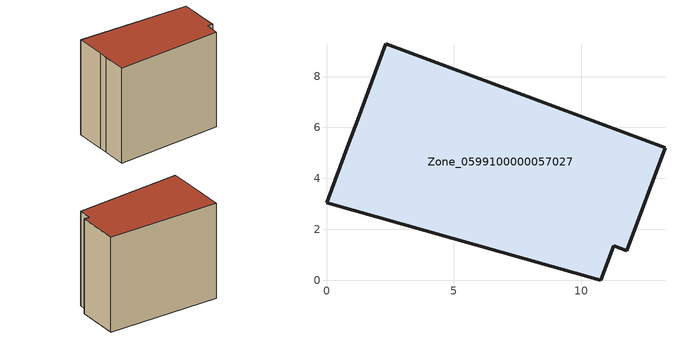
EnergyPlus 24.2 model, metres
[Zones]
Zone_0599100000057027
 floor ground (C_G): 0.87,5.38 1.22,6.3 2.33,9.29 13.29,5.2 11.78,1.15 11.27,1.35 10.76,0 0,3.04 z0
 wall outside (C_F): 1.22,6.3 0.87,5.38 0,3.04 10.76,0 11.27,1.35 11.78,1.15 13.29,5.2 2.33,9.29 1.22,6.3 z0:9.86
 roof outside (C_R): 2.33,9.29 1.22,6.3 0.87,5.38 0,3.04 10.76,0 11.27,1.35 11.78,1.15 13.29,5.2 z9.86
[BUILDING]
Pand.0599100000057027: North Axis=0; Terrain=City; Loads Convergence Tolerance Value=0.04; Temperature Convergence Tolerance Value=0.4; Solar Distribution=FullExterior; Maximum Number of Warmup Days=25; Minimum Number of Warmup Days=1
[Site:Location]
Rotterdam.The.Hague.AP_ZH_NLD Design_Conditions: Latitude=51.96; Longitude=4.45; Time Zone=1; Elevation=-4.5
[SITE:GROUNDTEMPERATURE:BUILDINGSURFACE]
18, 18, 18, 18, 18, 18, 18, 18, 18, 18, 18, 18
[MATERIAL] Thermal Absorptance=0.9; Solar Absorptance=0.7; Visible Absorptance=0.7
Name | Roughness | Thickness | Conductivity | Density | Specific Heat
G.TC.1946 | MediumSmooth | 0.15 | 1 | 540 | 1210
F.TC.1946 | Rough | 0.3 | 0.857143 | 1920 | 840
R.TC.1946 | MediumRough | 0.2 | 0.909091 | 1500 | 1000
[CONSTRUCTION]
C_G: G.TC.1946
C_F: F.TC.1946
C_R: R.TC.1946
[ZONE]
Zone_0599100000057027: Type=1; Multiplier=1; Ceiling Height=Autocalculate; Volume=Autocalculate; Floor Area=autocalculate; Part of Total Floor Area=Yes
[ZONEINFILTRATION:DESIGNFLOWRATE]
Infil_Zone_0599100000057027: Zone or ZoneList or Space or SpaceList=Zone_0599100000057027; Schedule=AlwaysOn; Design Flow Rate Calculation Method=Flow/Area; Flow Rate per Floor Area=0.003; Constant Term Coefficient=1; Temperature Term Coefficient=0; Velocity Term Coefficient=0; Velocity Squared Term Coefficient=0
[HVACTEMPLATE:ZONE:IDEALLOADSAIRSYSTEM]
Zone_0599100000057027: Maximum Heating Supply Air Temperature=50; Minimum Cooling Supply Air Temperature=13; Maximum Heating Supply Air Humidity Ratio=0.0156; Minimum Cooling Supply Air Humidity Ratio=0.0077; Heating Limit=NoLimit; Cooling Limit=NoLimit; Dehumidification Control Type=ConstantSensibleHeatRatio; Cooling Sensible Heat Ratio=0.7; Dehumidification Setpoint=60; Humidification Control Type=None; Humidification Setpoint=30; Outdoor Air Method=None; Outdoor Air Flow Rate per Person=0.00944; Outdoor Air Flow Rate per Zone Floor Area=0; Outdoor Air Flow Rate per Zone=0; Demand Controlled Ventilation Type=None; Outdoor Air Economizer Type=NoEconomizer; Heat Recovery Type=None; Sensible Heat Recovery Effectiveness=0.7; Latent Heat Recovery Effectiveness=0.65
[ZONECONTROL:THERMOSTAT]
ThermostatControl_Zone_0599100000057027: Zone or ZoneList=Zone_0599100000057027; Control Type Schedule=DualSetpointControlType; Control 1=Thermostat_Zone_0599100000057027; Temperature Difference Between Cutout And Setpoint=0
[THERMOSTATSETPOINT:DUALSETPOINT]
Thermostat_Zone_0599100000057027: Heating Setpoint Temperature Schedule=HeatingSetpoint_Zone_0599100000057027; Cooling Setpoint Temperature Schedule=CoolingSetpoint_Zone_0599100000057027
[SCHEDULE:COMPACT]
HeatingSetpoint_Zone_0599100000057027: Through: 12/31, For: AllDays, Until: 24:00, 21
CoolingSetpoint_Zone_0599100000057027: Through: 12/31, For: AllDays, Until: 24:00, 24
DualSetpointControlType: Through: 12/31, For: AllDays, Until: 24:00, 4
AlwaysOn: Through: 12/31, For: AllDays, Until: 24:00, 1
